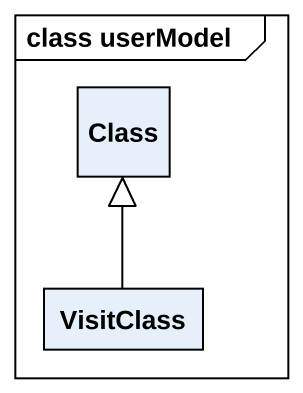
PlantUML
@startuml
mainframe class userModel
hide circle
hide empty members
class "Class" as Class_
class VisitClass
VisitClass -up-|> Class_
@enduml
